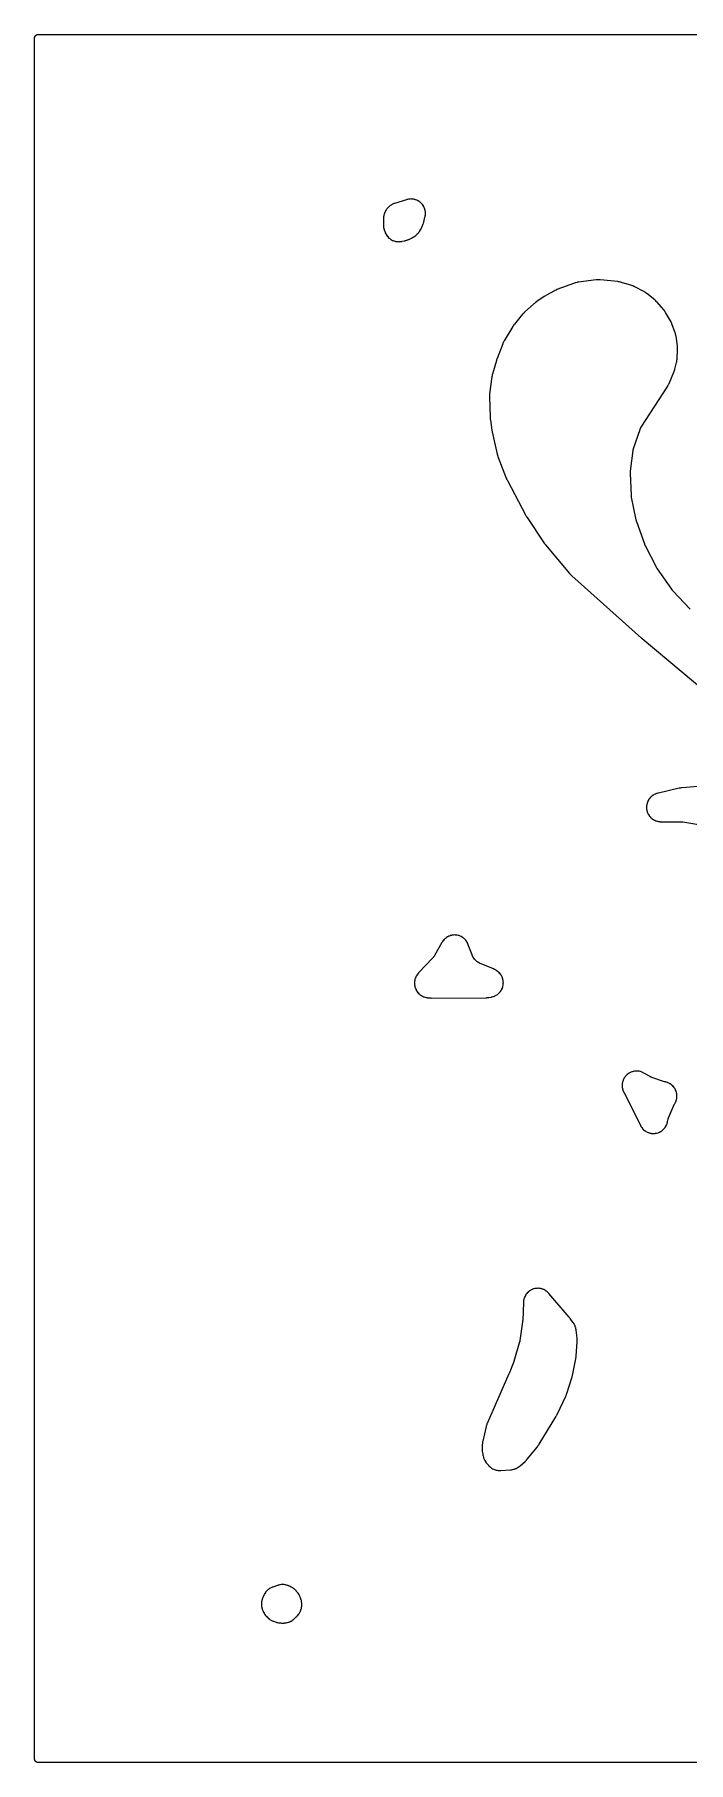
# Model space of a CAD drawing. Header units: millimetres. Extents: x 0 to 300, y 0 to 300.
# Drawn here: x -0.1 to 113.6, y -0.1 to 300.1 of the extents above; entities that cross this region are included whole.
import ezdxf

# ---------------------------------------------------------------- set-up
doc = ezdxf.new("R2010")
doc.units = ezdxf.units.MM
doc.layers.add('CUT', color=7, linetype='CONTINUOUS')

msp = doc.modelspace()

# ---------------------------------------------------------------- linework, layer by layer
at = {"layer": 'CUT'}
for points in [[(298.5625, -0.0625), (1.4375, -0.0625), (0.5522, -0.0625), (0.4788, -0.0589), (0.4206, -0.0503), (0.3635, -0.036), (0.3082, -0.0162), (0.255, 0.009), (0.2046, 0.0392), (0.1573, 0.0743), (0.1137, 0.1137), (0.0743, 0.1573), (0.0392, 0.2046), (0.009, 0.255), (-0.0162, 0.3082), (-0.036, 0.3635), (-0.0503, 0.4206), (-0.0589, 0.4788), (-0.0625, 0.5522), (-0.0625, 1.4375), (-0.0625, 298.5625), (-0.0625, 299.4478), (-0.0589, 299.5212), (-0.0503, 299.5794), (-0.036, 299.6365), (-0.0162, 299.6918), (0.009, 299.745), (0.0392, 299.7954), (0.0743, 299.8427), (0.1137, 299.8863), (0.1573, 299.9257), (0.2046, 299.9608), (0.255, 299.991), (0.3082, 300.0162), (0.3635, 300.036), (0.4206, 300.0503), (0.4788, 300.0589), (0.5522, 300.0625), (1.4375, 300.0625), (298.5625, 300.0625)], [(113.8549, 200.2761), (110.8797, 203.4505), (110.8688, 203.4623), (110.8438, 203.49), (110.8332, 203.5019), (110.8204, 203.5166), (110.8099, 203.5288), (110.7859, 203.5573), (110.7757, 203.5697), (110.7677, 203.5796), (110.7577, 203.5921), (110.7347, 203.6215), (110.7249, 203.6342), (110.7132, 203.6497), (110.7037, 203.6626), (110.6817, 203.6928), (110.6724, 203.7058), (108.177, 207.27), (108.1685, 207.2824), (108.1489, 207.3115), (108.1405, 207.324), (108.1305, 207.3394), (108.1224, 207.3521), (108.1037, 207.3818), (108.0958, 207.3947), (108.0896, 207.405), (108.0819, 207.4179), (108.0642, 207.4483), (108.0568, 207.4614), (108.0478, 207.4774), (108.0405, 207.4906), (108.0239, 207.5215), (108.0169, 207.5348), (106.1025, 211.2393), (106.0955, 211.253), (106.0795, 211.2853), (106.0728, 211.2992), (106.0647, 211.3162), (106.0583, 211.3302), (106.0434, 211.363), (106.0371, 211.3772), (106.0322, 211.3885), (106.0262, 211.4027), (106.0125, 211.436), (106.0067, 211.4503), (105.9998, 211.4679), (105.9943, 211.4823), (105.9817, 211.516), (105.9765, 211.5305), (104.5922, 215.4469), (104.5872, 215.4616), (104.5757, 215.4959), (104.5709, 215.5107), (104.5652, 215.5288), (104.5607, 215.5436), (104.5504, 215.5784), (104.5461, 215.5933), (104.5428, 215.6053), (104.5387, 215.6203), (104.5297, 215.6554), (104.5259, 215.6704), (104.5215, 215.6888), (104.518, 215.704), (104.5101, 215.7393), (104.5068, 215.7545), (103.6945, 219.7278), (103.6931, 219.7348), (103.6899, 219.7511), (103.6893, 219.7539), (103.6841, 219.7839), (103.6752, 219.8411), (103.6677, 219.9038), (103.6612, 219.9798), (103.659, 220.0149), (103.4827, 223.8904), (103.4823, 223.9003), (103.482, 223.9093), (103.4815, 223.9474), (103.4821, 224.0156), (103.4828, 224.0445), (103.4844, 224.072), (103.4892, 224.1363), (103.4929, 224.1743), (103.4944, 224.1869), (103.4957, 224.1978), (103.9692, 227.8342), (103.9707, 227.8453), (103.9722, 227.8552), (103.9793, 227.8979), (103.994, 227.9744), (104.0009, 228.0066), (104.0086, 228.037), (104.0279, 228.1078), (104.0403, 228.1494), (104.0448, 228.1632), (104.0488, 228.1751), (105.1771, 231.4847), (105.1816, 231.4977), (105.187, 231.5128), (105.2071, 231.5638), (105.2427, 231.6471), (105.2588, 231.6824), (105.2765, 231.7169), (105.3196, 231.7966), (105.3472, 231.844), (105.3557, 231.8576), (105.363, 231.8692), (109.961, 239.0075), (109.9676, 239.018), (110.0097, 239.0866), (110.0161, 239.0972), (110.0406, 239.1389), (110.0527, 239.1605), (110.1284, 239.3025), (110.1396, 239.3246), (110.1606, 239.3682), (110.1658, 239.3794), (110.1992, 239.4527), (110.2042, 239.464), (111.0526, 241.4314), (111.0575, 241.4431), (111.0883, 241.5189), (111.0929, 241.5306), (111.1105, 241.5765), (111.119, 241.6002), (111.1709, 241.7554), (111.1784, 241.7794), (111.1921, 241.8267), (111.1955, 241.8388), (111.2165, 241.9179), (111.2196, 241.9301), (111.5076, 243.111), (111.5107, 243.1241), (111.5295, 243.2097), (111.5323, 243.2229), (111.5425, 243.2747), (111.5471, 243.3013), (111.5731, 243.4746), (111.5766, 243.5014), (111.582, 243.5538), (111.5833, 243.5672), (111.5905, 243.6546), (111.5914, 243.6681), (111.6908, 245.342), (111.6916, 245.3574), (111.6949, 245.4582), (111.6952, 245.4737), (111.6957, 245.5342), (111.6951, 245.5652), (111.6863, 245.7665), (111.6841, 245.7974), (111.6783, 245.8577), (111.6766, 245.8731), (111.6644, 245.9731), (111.6623, 245.9885), (111.4146, 247.6561), (111.4123, 247.6706), (111.3959, 247.7649), (111.3932, 247.7794), (111.382, 247.8358), (111.3755, 247.8645), (111.329, 248.05), (111.3211, 248.0784), (111.3044, 248.1334), (111.3, 248.1475), (111.27, 248.2383), (111.2652, 248.2523), (110.7096, 249.8041), (110.7046, 249.8176), (110.6708, 249.9052), (110.6655, 249.9186), (110.6439, 249.9707), (110.6323, 249.9971), (110.5523, 250.1668), (110.5394, 250.1926), (110.513, 250.2424), (110.506, 250.2551), (110.4601, 250.3369), (110.4528, 250.3494), (109.5947, 251.793), (109.5878, 251.8044), (109.542, 251.8775), (109.5349, 251.8887), (109.5064, 251.9321), (109.4914, 251.954), (109.3905, 252.0938), (109.3745, 252.115), (109.3423, 252.1557), (109.334, 252.166), (109.279, 252.2325), (109.2704, 252.2426), (108.1141, 253.5789), (108.1051, 253.5892), (108.0453, 253.6551), (108.036, 253.6651), (107.9992, 253.7039), (107.9799, 253.7234), (107.8518, 253.8467), (107.8316, 253.8652), (107.7914, 253.9005), (107.781, 253.9094), (107.7128, 253.9666), (107.7023, 253.9753), (106.3176, 255.0835), (106.3063, 255.0923), (106.2321, 255.1489), (106.2205, 255.1574), (106.1751, 255.1903), (106.1515, 255.2066), (105.9954, 255.3087), (105.971, 255.3238), (105.9227, 255.3522), (105.9102, 255.3593), (105.8287, 255.4047), (105.8161, 255.4115), (104.2281, 256.2454), (104.2162, 256.2514), (104.1384, 256.2901), (104.1263, 256.296), (104.079, 256.3182), (104.0546, 256.329), (103.8941, 256.3958), (103.8692, 256.4055), (103.8201, 256.4234), (103.8075, 256.4278), (103.7252, 256.4558), (103.7125, 256.46), (101.9412, 257.018), (101.9263, 257.0225), (101.8293, 257.0503), (101.8143, 257.0544), (101.7556, 257.0696), (101.7254, 257.0766), (101.5277, 257.117), (101.4971, 257.1224), (101.4372, 257.1315), (101.4218, 257.1336), (101.3216, 257.1461), (101.3062, 257.1478), (98.225, 257.4511), (98.2081, 257.4525), (98.0986, 257.4602), (98.0818, 257.4611), (98.0159, 257.4639), (97.9822, 257.4643), (97.7628, 257.4611), (97.729, 257.4597), (97.6633, 257.455), (97.6465, 257.4536), (97.5372, 257.4427), (97.5204, 257.4408), (94.4587, 257.0495), (94.4419, 257.0471), (94.3326, 257.03), (94.3158, 257.0271), (94.2505, 257.015), (94.2173, 257.0078), (94.0026, 256.9551), (93.9698, 256.9461), (93.9063, 256.9266), (93.8901, 256.9214), (93.7853, 256.886), (93.7693, 256.8804), (90.7246, 255.755), (90.7144, 255.7511), (90.6432, 255.7233), (90.6326, 255.719), (90.5863, 255.6999), (90.5641, 255.6902), (90.4274, 255.6273), (90.4064, 255.6171), (90.3705, 255.5989), (90.3608, 255.5938), (90.2941, 255.5583), (90.2833, 255.5525), (88.8091, 254.7298), (88.7969, 254.7229), (88.7188, 254.6768), (88.7068, 254.6696), (88.6101, 254.6096), (88.5983, 254.6021), (88.5224, 254.5524), (88.5108, 254.5447), (87.0787, 253.5605), (87.063, 253.5494), (86.9625, 253.4754), (86.9472, 253.4638), (86.8241, 253.3671), (86.8092, 253.355), (86.7136, 253.2747), (86.6991, 253.2622), (85.0825, 251.8151), (85.0745, 251.8078), (85.0192, 251.7564), (85.011, 251.7487), (84.9754, 251.7144), (84.9585, 251.6975), (84.8557, 251.5902), (84.8401, 251.5733), (84.8137, 251.5435), (84.8066, 251.5354), (84.7581, 251.4787), (84.7503, 251.4694), (83.3489, 249.7636), (83.3357, 249.7469), (83.2517, 249.6369), (83.2391, 249.6198), (83.1387, 249.4782), (83.1267, 249.4606), (83.0507, 249.3449), (83.0394, 249.3269), (81.5373, 246.8531), (81.5305, 246.8416), (81.4871, 246.7664), (81.4806, 246.7548), (81.4555, 246.709), (81.4432, 246.6853), (81.3667, 246.5295), (81.3554, 246.5052), (81.3345, 246.4574), (81.3293, 246.4451), (81.2963, 246.3648), (81.2914, 246.3524), (80.3063, 243.7941), (80.3017, 243.7817), (80.2724, 243.7002), (80.268, 243.6876), (80.2335, 243.5846), (80.2294, 243.5719), (80.2037, 243.4892), (80.1999, 243.4764), (79.5119, 241.0725), (79.5091, 241.0624), (79.4903, 240.9919), (79.4876, 240.9814), (79.476, 240.9349), (79.4709, 240.9124), (79.4417, 240.7717), (79.4376, 240.7498), (79.4311, 240.7119), (79.4295, 240.7016), (79.4187, 240.6302), (79.417, 240.6186), (79.0276, 237.6579), (79.0261, 237.6457), (79.0173, 237.5665), (79.0161, 237.5543), (79.0118, 237.5065), (79.0101, 237.4821), (79.0023, 237.3229), (79.0016, 237.2984), (79.0012, 237.2505), (79.0012, 237.2382), (79.0022, 237.1585), (79.0025, 237.1462), (79.1211, 233.5264), (79.1218, 233.5108), (79.1278, 233.4094), (79.1289, 233.3938), (79.1397, 233.2668), (79.1413, 233.2512), (79.1525, 233.1503), (79.1544, 233.1348), (79.3976, 231.37), (79.3995, 231.3573), (79.4128, 231.2745), (79.4149, 231.2618), (79.4338, 231.1582), (79.4362, 231.1455), (79.453, 231.0634), (79.4557, 231.0508), (80.3295, 227.1967), (80.3319, 227.1865), (80.3493, 227.1157), (80.3519, 227.1052), (80.3642, 227.059), (80.3705, 227.0368), (80.4125, 226.8996), (80.4193, 226.8785), (80.4319, 226.8422), (80.4354, 226.8324), (80.4602, 226.7647), (80.4644, 226.7537), (81.9228, 223.0012), (81.9294, 222.9848), (81.974, 222.8794), (81.9811, 222.8632), (82.041, 222.7326), (82.0485, 222.7167), (82.0992, 222.614), (82.1073, 222.5983), (85.3283, 216.5331), (85.3357, 216.5196), (85.3846, 216.4328), (85.3924, 216.4196), (85.4566, 216.3122), (85.4646, 216.2992), (85.518, 216.215), (85.5264, 216.2022), (88.515, 211.7426), (88.5239, 211.7296), (88.5835, 211.6456), (88.5928, 211.6328), (88.6703, 211.5294), (88.68, 211.5168), (88.7439, 211.4361), (88.7539, 211.4238), (92.9238, 206.4329), (92.9382, 206.4163), (93.0337, 206.3101), (93.0487, 206.294), (93.1733, 206.1654), (93.1889, 206.1499), (93.2919, 206.051), (93.308, 206.0361), (105.425, 195.2304), (105.4284, 195.2274), (105.4523, 195.2064), (105.456, 195.2032), (105.486, 195.1773), (105.4896, 195.1742), (105.5135, 195.1539), (105.5174, 195.1506), (119.0984, 183.8064)], [(121.3681, 169.948), (112.479, 169.2312), (112.457, 169.229), (112.3146, 169.2122), (112.2927, 169.2092), (112.1149, 169.1816), (112.0931, 169.1778), (111.9523, 169.1506), (111.9307, 169.146), (108.3682, 168.3206), (108.3517, 168.3166), (108.245, 168.2887), (108.2287, 168.2841), (108.0958, 168.2453), (108.0796, 168.2403), (107.9978, 168.2139), (107.9687, 168.2037), (107.8947, 168.1755), (107.8798, 168.1696), (107.8275, 168.148), (107.8001, 168.1359), (107.6265, 168.0541), (107.5737, 168.0259), (107.4114, 167.9285), (107.3617, 167.8952), (107.2099, 167.7821), (107.1637, 167.744), (107.024, 167.6163), (106.9818, 167.5738), (106.8555, 167.4329), (106.8178, 167.3864), (106.7061, 167.2335), (106.6733, 167.1835), (106.5774, 167.0203), (106.5497, 166.9672), (106.4705, 166.7953), (106.4482, 166.7397), (106.3866, 166.5608), (106.37, 166.5033), (106.3265, 166.319), (106.3157, 166.2602), (106.2908, 166.0725), (106.2859, 166.0129), (106.2798, 165.8237), (106.2809, 165.7638), (106.2937, 165.575), (106.3008, 165.5155), (106.3323, 165.3289), (106.3453, 165.2704), (106.3953, 165.0879), (106.414, 165.031), (106.4819, 164.8544), (106.5062, 164.7996), (106.5914, 164.6306), (106.621, 164.5786), (106.7226, 164.4189), (106.7573, 164.3701), (106.8743, 164.2213), (106.9136, 164.1762), (107.0449, 164.0399), (107.0886, 163.9989), (107.2328, 163.8763), (107.2803, 163.8399), (107.436, 163.7323), (107.4869, 163.7007), (107.6526, 163.6092), (107.7064, 163.5829), (107.8803, 163.5083), (107.9365, 163.4875), (108.117, 163.4307), (108.1749, 163.4156), (108.3602, 163.377), (108.4194, 163.3677), (108.6102, 163.3475), (108.6401, 163.3451), (108.6984, 163.3419), (108.7134, 163.3412), (108.8107, 163.3383), (108.8256, 163.338), (112.3093, 163.3185), (112.3163, 163.3184), (112.3326, 163.3182), (112.3354, 163.3181), (112.3652, 163.3171), (112.4217, 163.3142), (112.4833, 163.3089), (112.5574, 163.2999), (112.5915, 163.2951), (116.3815, 162.6894)]]:
    msp.add_lwpolyline(points, dxfattribs=at)
for points in [[(60.5562, 268.0624), (60.5559, 268.0498), (60.5546, 267.9682), (60.5546, 267.9556), (60.56, 267.0661), (60.5603, 267.0501), (60.5637, 266.9461), (60.5644, 266.9301), (60.5682, 266.8678), (60.5709, 266.8359), (60.594, 266.6321), (60.6046, 266.569), (60.6492, 266.3688), (60.657, 266.3378), (60.6739, 266.2776), (60.6784, 266.2622), (60.7091, 266.1629), (60.714, 266.1476), (60.8181, 265.8401), (60.8229, 265.8264), (60.8552, 265.738), (60.8603, 265.7245), (60.881, 265.6719), (60.8922, 265.6452), (60.9683, 265.476), (60.9946, 265.4244), (61.0854, 265.2656), (61.1165, 265.2167), (61.2222, 265.0674), (61.2579, 265.0218), (61.3775, 264.8833), (61.4174, 264.8413), (61.5498, 264.715), (61.5935, 264.6771), (61.7375, 264.5641), (61.7847, 264.5306), (61.9389, 264.432), (61.9891, 264.4032), (62.152, 264.3199), (62.2048, 264.2961), (62.375, 264.2289), (62.4298, 264.2102), (62.6057, 264.1598), (62.662, 264.1465), (62.842, 264.1132), (62.8993, 264.1054), (63.0816, 264.0896), (63.1395, 264.0874), (63.3225, 264.0892), (63.3803, 264.0926), (63.5647, 264.1123), (63.5934, 264.1161), (63.6493, 264.1248), (63.6636, 264.1272), (63.7561, 264.144), (63.7704, 264.1467), (64.2517, 264.2458), (64.2643, 264.2486), (64.3458, 264.2672), (64.3583, 264.2702), (64.407, 264.2824), (64.4318, 264.2892), (64.5899, 264.3362), (64.6386, 264.3529), (64.792, 264.4133), (64.8158, 264.4232), (64.8617, 264.4436), (64.8734, 264.4489), (64.9491, 264.4844), (64.9607, 264.49), (65.6574, 264.8355), (65.6703, 264.8421), (65.7533, 264.8858), (65.766, 264.8926), (65.8152, 264.9201), (65.8401, 264.9347), (65.9971, 265.0324), (66.0445, 265.0652), (66.1894, 265.176), (66.2335, 265.2132), (66.369, 265.3391), (66.3896, 265.3592), (66.429, 265.3995), (66.439, 265.41), (66.5029, 265.4786), (66.5126, 265.4893), (66.6347, 265.6269), (66.6441, 265.6378), (66.7047, 265.7095), (66.7139, 265.7207), (66.7493, 265.7646), (66.7668, 265.7875), (66.8758, 265.9371), (66.9075, 265.9854), (67.0015, 266.1448), (67.0156, 266.17), (67.0419, 266.2199), (67.0485, 266.2328), (67.0902, 266.3168), (67.0965, 266.3298), (67.3626, 266.8997), (67.3687, 266.9131), (67.407, 267.0007), (67.4127, 267.0143), (67.4345, 267.0675), (67.4449, 267.095), (67.5084, 267.2752), (67.5175, 267.3032), (67.5339, 267.3583), (67.538, 267.3724), (67.563, 267.4647), (67.5667, 267.4789), (67.7805, 268.3498), (67.7837, 268.3639), (67.8039, 268.4554), (67.8068, 268.4696), (67.8176, 268.5249), (67.8225, 268.5533), (67.8491, 268.7363), (67.8546, 268.7937), (67.8635, 268.9759), (67.8635, 269.0336), (67.8547, 269.2158), (67.8492, 269.2733), (67.823, 269.4538), (67.812, 269.5104), (67.7686, 269.6876), (67.7522, 269.7429), (67.692, 269.9151), (67.6703, 269.9686), (67.5938, 270.1342), (67.5671, 270.1853), (67.4751, 270.3428), (67.4436, 270.3912), (67.3369, 270.5391), (67.3009, 270.5842), (67.1805, 270.7212), (67.1403, 270.7626), (67.0073, 270.8874), (66.9634, 270.9248), (66.8189, 271.0363), (66.7716, 271.0693), (66.6172, 271.1663), (66.5669, 271.1946), (66.4038, 271.2764), (66.3511, 271.2997), (66.1809, 271.3654), (66.1261, 271.3836), (65.9504, 271.4327), (65.8942, 271.4455), (65.7146, 271.4775), (65.6574, 271.4849), (65.4756, 271.4994), (65.4179, 271.5013), (65.2355, 271.4983), (65.1779, 271.4946), (64.9967, 271.4741), (64.9397, 271.4649), (64.7588, 271.4266), (64.7307, 271.42), (64.6762, 271.4057), (64.6623, 271.4018), (64.5722, 271.3758), (64.5584, 271.3717), (62.5163, 270.7292), (62.5027, 270.7247), (62.4146, 270.6947), (62.4011, 270.6899), (62.3487, 270.6706), (62.3221, 270.6601), (62.1531, 270.5886), (62.1016, 270.5639), (61.9424, 270.4778), (61.8934, 270.4482), (61.7432, 270.3474), (61.6972, 270.3133), (61.5573, 270.1986), (61.5148, 270.1603), (61.3864, 270.0328), (61.3478, 269.9906), (61.2305, 269.8495), (61.2128, 269.8271), (61.1791, 269.7825), (61.1707, 269.7709), (61.1165, 269.6953), (61.1083, 269.6836), (61.0497, 269.5977), (61.0424, 269.5867), (60.9956, 269.5146), (60.9885, 269.5034), (60.9613, 269.4594), (60.9479, 269.4366), (60.8651, 269.2886), (60.8413, 269.2413), (60.7728, 269.0886), (60.7533, 269.0394), (60.6978, 268.8791), (60.6897, 268.8539), (60.6749, 268.8044), (60.6713, 268.7916), (60.6486, 268.7087), (60.6452, 268.6959), (60.642, 268.6829), (60.639, 268.6707), (60.6209, 268.5911), (60.6182, 268.5788), (60.6083, 268.5307), (60.6037, 268.506), (60.5778, 268.347), (60.5719, 268.2971), (60.5594, 268.1365), (60.5579, 268.1114)], [(65.9886, 134.9375), (65.9968, 134.8801), (66.0315, 134.7), (66.0452, 134.6437), (66.0972, 134.4678), (66.1163, 134.413), (66.1849, 134.243), (66.2092, 134.1903), (66.294, 134.0277), (66.3232, 133.9777), (66.4233, 133.824), (66.4573, 133.777), (66.5717, 133.6337), (66.61, 133.5902), (66.7378, 133.4586), (66.7801, 133.419), (66.92, 133.3004), (66.966, 133.265), (67.1166, 133.1605), (67.1658, 133.1297), (67.3258, 133.0402), (67.3777, 133.0144), (67.5457, 132.9407), (67.5998, 132.92), (67.7741, 132.8629), (67.83, 132.8475), (68.0114, 132.807), (68.0399, 132.8013), (68.0957, 132.7917), (68.11, 132.7894), (68.2033, 132.7755), (68.2176, 132.7735), (68.4622, 132.7432), (68.4815, 132.7412), (68.6069, 132.7297), (68.6262, 132.7283), (68.784, 132.719), (68.8033, 132.7182), (68.9292, 132.7149), (68.9486, 132.7147), (78.3933, 132.7708), (78.4046, 132.771), (78.4835, 132.773), (78.4952, 132.7734), (78.5469, 132.7757), (78.5718, 132.7773), (78.7267, 132.7906), (78.7505, 132.7932), (78.7918, 132.7984), (78.803, 132.7999), (78.8803, 132.8112), (78.8927, 132.8131), (79.2598, 132.8745), (79.2747, 132.8772), (79.3701, 132.8956), (79.3847, 132.8986), (79.4418, 132.9111), (79.4709, 132.9183), (79.6559, 132.9686), (79.7128, 132.9872), (79.8894, 133.0548), (79.9441, 133.0789), (80.1132, 133.1638), (80.1652, 133.1932), (80.325, 133.2945), (80.3738, 133.329), (80.5227, 133.4456), (80.5679, 133.4849), (80.7044, 133.6158), (80.7454, 133.6593), (80.8682, 133.8031), (80.9048, 133.8505), (81.0126, 134.0058), (81.0442, 134.0566), (81.1361, 134.222), (81.1625, 134.2756), (81.2374, 134.4493), (81.2584, 134.5053), (81.3156, 134.6856), (81.3309, 134.7434), (81.3699, 134.9285), (81.3793, 134.9876), (81.3997, 135.1756), (81.4032, 135.2353), (81.4048, 135.4244), (81.4023, 135.4842), (81.385, 135.6725), (81.3766, 135.7318), (81.3407, 135.9174), (81.3264, 135.9755), (81.2721, 136.1567), (81.2521, 136.2131), (81.1801, 136.388), (81.1546, 136.4421), (81.0655, 136.6089), (81.0348, 136.6602), (80.9295, 136.8174), (80.8938, 136.8654), (80.7734, 137.0112), (80.7331, 137.0554), (80.5969, 137.1904), (80.5752, 137.211), (80.5317, 137.25), (80.5204, 137.2598), (80.4464, 137.3229), (80.4349, 137.3325), (80.4259, 137.3398), (80.4147, 137.3487), (80.3413, 137.4053), (80.3299, 137.4139), (80.285, 137.4469), (80.2617, 137.4633), (80.1093, 137.5644), (80.0604, 137.5937), (79.8991, 137.6799), (79.8737, 137.6928), (79.8234, 137.7167), (79.8104, 137.7227), (79.7257, 137.7605), (79.7126, 137.7661), (77.2809, 138.7829), (77.2687, 138.7881), (77.2485, 138.7969), (77.2005, 138.8196), (77.1203, 138.8603), (77.0852, 138.8791), (77.0816, 138.8811), (77.0474, 138.9015), (76.9711, 138.9491), (76.9269, 138.9786), (76.9089, 138.9914), (76.8981, 138.9991), (76.7912, 139.0774), (76.7813, 139.0848), (76.7648, 139.0972), (76.726, 139.1282), (76.6764, 139.1701), (76.6128, 139.2293), (76.552, 139.2916), (76.4944, 139.3567), (76.4537, 139.4073), (76.4237, 139.4469), (76.4117, 139.4636), (76.4045, 139.4738), (76.1635, 139.8204), (76.1582, 139.8282), (76.1494, 139.8411), (76.1289, 139.8727), (76.1029, 139.9146), (76.0703, 139.9717), (76.0397, 140.0303), (76.0113, 140.0897), (75.9917, 140.1349), (75.9775, 140.1697), (75.9719, 140.1843), (75.9685, 140.1931), (75.3027, 141.9799), (75.2974, 141.9937), (75.2616, 142.083), (75.2559, 142.0967), (75.2331, 142.1497), (75.2207, 142.1766), (75.1373, 142.3469), (75.1087, 142.3987), (75.0103, 142.5578), (74.9767, 142.6065), (74.8631, 142.7551), (74.8249, 142.8003), (74.6972, 142.937), (74.6548, 142.9782), (74.5142, 143.1017), (74.4679, 143.1385), (74.3159, 143.2475), (74.2662, 143.2796), (74.1042, 143.3731), (74.0516, 143.4001), (73.8811, 143.4772), (73.8261, 143.4989), (73.6489, 143.5588), (73.592, 143.575), (73.4098, 143.6172), (73.3515, 143.6277), (73.166, 143.6518), (73.107, 143.6565), (72.9201, 143.6621), (72.8609, 143.661), (72.6743, 143.6482), (72.6155, 143.6413), (72.4311, 143.6102), (72.3733, 143.5975), (72.1928, 143.5483), (72.1366, 143.53), (71.9618, 143.4633), (71.9076, 143.4396), (71.7403, 143.356), (71.6887, 143.327), (71.5304, 143.2274), (71.4819, 143.1934), (71.3342, 143.0787), (71.2893, 143.0402), (71.1536, 142.9114), (71.1127, 142.8687), (70.9903, 142.7272), (70.9539, 142.6806), (70.8445, 142.5256), (70.8281, 142.501), (70.7971, 142.4523), (70.7894, 142.4397), (70.7399, 142.3572), (70.7324, 142.3444), (69.4436, 140.0718), (69.4369, 140.0602), (69.4256, 140.0409), (69.3969, 139.9952), (69.3461, 139.9194), (69.3228, 139.8864), (69.3203, 139.883), (69.2956, 139.851), (69.2382, 139.7801), (69.203, 139.7392), (69.1879, 139.7227), (69.1787, 139.7128), (66.6853, 137.0658), (66.6758, 137.0554), (66.6145, 136.9872), (66.6052, 136.9766), (66.5693, 136.9348), (66.5515, 136.9129), (66.4404, 136.7702), (66.4078, 136.7241), (66.312, 136.5737), (66.2839, 136.5247), (66.2026, 136.366), (66.1793, 136.3146), (66.1132, 136.1489), (66.0948, 136.0956), (66.0446, 135.9244), (66.0313, 135.8696), (65.9974, 135.6944), (65.9893, 135.6386), (65.9718, 135.4586), (65.9697, 135.4305), (65.9689, 135.4138), (65.9682, 135.3852), (65.9677, 135.1993), (65.9683, 135.1707), (65.9692, 135.1515), (65.9712, 135.1226)], [(102.0991, 117.0066), (102.112, 116.9492), (102.1616, 116.7701), (102.18, 116.7142), (102.2478, 116.5384), (102.259, 116.5112), (102.2823, 116.4587), (102.2884, 116.4453), (102.3293, 116.3589), (102.3357, 116.3457), (105.2188, 110.6132), (105.2257, 110.5999), (105.2714, 110.5143), (105.2786, 110.5012), (105.3074, 110.4505), (105.3228, 110.4249), (105.4254, 110.2632), (105.4599, 110.2144), (105.5765, 110.0658), (105.6156, 110.0207), (105.7464, 109.8845), (105.7898, 109.8435), (105.9335, 109.7209), (105.9808, 109.6844), (106.136, 109.5768), (106.1867, 109.5452), (106.3518, 109.4535), (106.4054, 109.4271), (106.5787, 109.3522), (106.6347, 109.3313), (106.8147, 109.2741), (106.8724, 109.2588), (107.0572, 109.2197), (107.1162, 109.2103), (107.3039, 109.1898), (107.3635, 109.1863), (107.5524, 109.1846), (107.6121, 109.187), (107.8002, 109.2041), (107.8593, 109.2124), (108.0448, 109.2481), (108.1028, 109.2623), (108.2838, 109.3162), (108.3401, 109.3361), (108.5148, 109.4078), (108.5689, 109.4332), (108.7356, 109.5219), (108.7869, 109.5525), (108.944, 109.6574), (108.992, 109.693), (109.1378, 109.8129), (109.182, 109.8531), (109.3153, 109.9869), (109.3552, 110.0313), (109.4745, 110.1777), (109.5099, 110.2259), (109.614, 110.3834), (109.6444, 110.4349), (109.7323, 110.602), (109.7575, 110.6562), (109.8283, 110.8312), (109.848, 110.8877), (109.9018, 111.0714), (109.9095, 111.1003), (109.9231, 111.157), (109.9264, 111.1716), (109.9467, 111.2665), (109.9496, 111.2812), (109.9917, 111.5055), (109.9939, 111.5171), (109.9978, 111.5363), (110.0083, 111.5823), (110.0282, 111.6598), (110.0377, 111.6939), (110.0387, 111.6974), (110.0495, 111.7312), (110.0754, 111.8068), (110.0919, 111.8511), (110.0992, 111.8693), (110.1037, 111.8802), (110.9608, 113.9341), (110.9647, 113.9432), (110.9712, 113.9584), (110.9877, 113.9945), (111.017, 114.0551), (111.0305, 114.0818), (111.0319, 114.0846), (111.0462, 114.1107), (111.0795, 114.1693), (111.0999, 114.2034), (111.1087, 114.2174), (111.114, 114.2258), (111.1452, 114.2741), (111.1528, 114.2864), (111.2018, 114.3665), (111.2091, 114.3789), (111.2373, 114.4278), (111.2512, 114.4531), (111.336, 114.6177), (111.3599, 114.6703), (111.4276, 114.8399), (111.4464, 114.8945), (111.4974, 115.0698), (111.5108, 115.126), (111.5447, 115.3054), (111.5527, 115.3626), (111.5692, 115.5445), (111.5717, 115.6022), (111.5706, 115.7848), (111.5675, 115.8425), (111.5489, 116.0242), (111.5403, 116.0813), (111.5043, 116.2603), (111.4902, 116.3163), (111.4371, 116.491), (111.4177, 116.5454), (111.3481, 116.7143), (111.3236, 116.7665), (111.2381, 116.9279), (111.2086, 116.9776), (111.108, 117.13), (111.0739, 117.1766), (110.9591, 117.3186), (110.9207, 117.3617), (110.7927, 117.492), (110.7503, 117.5312), (110.6105, 117.6486), (110.5645, 117.6836), (110.414, 117.787), (110.3649, 117.8174), (110.2051, 117.9058), (110.1533, 117.9314), (109.9858, 118.0041), (109.9318, 118.0245), (109.7556, 118.0815), (109.7279, 118.0897), (109.665, 118.1068), (109.6582, 118.1086), (109.6097, 118.1212), (109.603, 118.1229), (109.5877, 118.1266), (109.5635, 118.1329), (109.5054, 118.149), (109.468, 118.1602), (109.445, 118.1676), (109.4333, 118.1715), (107.2293, 118.9178), (107.2194, 118.9213), (107.203, 118.927), (107.1639, 118.9418), (107.0982, 118.9684), (107.0694, 118.9807), (107.0663, 118.982), (107.0379, 118.9953), (106.9743, 119.0264), (106.9371, 119.0456), (106.9219, 119.054), (106.9127, 119.059), (105.9338, 119.6097), (105.8213, 119.673), (105.8084, 119.6801), (105.724, 119.7249), (105.7109, 119.7316), (105.71, 119.7321), (105.6595, 119.7573), (105.6329, 119.7698), (105.4604, 119.8457), (105.4055, 119.8667), (105.2288, 119.9245), (105.1721, 119.9401), (104.9906, 119.9803), (104.9326, 119.9902), (104.748, 120.0125), (104.6894, 120.0167), (104.5035, 120.0208), (104.4447, 120.0193), (104.2594, 120.0052), (104.201, 119.9979), (104.0179, 119.9657), (103.9605, 119.9527), (103.7815, 119.9028), (103.7257, 119.8842), (103.5523, 119.817), (103.4986, 119.793), (103.3327, 119.7092), (103.2816, 119.6801), (103.1247, 119.5804), (103.0767, 119.5465), (102.9303, 119.4319), (102.8858, 119.3934), (102.7513, 119.265), (102.7108, 119.2224), (102.5896, 119.0815), (102.5534, 119.0351), (102.4465, 118.883), (102.4151, 118.8333), (102.3237, 118.6714), (102.2973, 118.6189), (102.2221, 118.4488), (102.2009, 118.394), (102.1427, 118.2174), (102.1271, 118.1607), (102.0865, 117.9793), (102.0764, 117.9214), (102.0538, 117.7368), (102.0495, 117.6782), (102.0449, 117.4923), (102.0464, 117.4336), (102.0601, 117.2481), (102.0673, 117.1898)], [(77.7354, 54.0339), (77.738, 54.004), (77.7446, 53.9459), (77.7465, 53.931), (77.7598, 53.8346), (77.7621, 53.8198), (77.8217, 53.4563), (77.8248, 53.4386), (77.8473, 53.3233), (77.851, 53.3057), (77.8666, 53.237), (77.8756, 53.202), (77.9411, 52.9768), (77.9522, 52.9424), (77.9759, 52.8761), (77.9823, 52.8592), (78.0251, 52.7499), (78.0319, 52.7331), (78.0906, 52.5955), (78.097, 52.5812), (78.1391, 52.4891), (78.1458, 52.475), (78.1726, 52.4204), (78.187, 52.3927), (78.284, 52.2181), (78.3171, 52.1653), (78.4317, 52.0017), (78.4503, 51.9766), (78.4878, 51.9287), (78.4975, 51.9165), (78.5619, 51.8383), (78.572, 51.8264), (78.8089, 51.5537), (78.8192, 51.5422), (78.8867, 51.4683), (78.8973, 51.457), (78.939, 51.4137), (78.9609, 51.3921), (79.105, 51.2571), (79.1521, 51.2173), (79.3071, 51.0994), (79.358, 51.0647), (79.5242, 50.9633), (79.5784, 50.934), (79.7542, 50.8502), (79.8111, 50.8266), (79.9945, 50.7613), (80.0536, 50.7436), (80.2427, 50.6975), (80.3033, 50.686), (80.4962, 50.6595), (80.5576, 50.6542), (80.7549, 50.6475), (80.7857, 50.6473), (80.8458, 50.6483), (80.8612, 50.6488), (80.9613, 50.6531), (80.9767, 50.654), (82.6216, 50.7674), (82.6356, 50.7685), (82.7265, 50.7769), (82.7405, 50.7784), (82.795, 50.7847), (82.8229, 50.7886), (83.0006, 50.8178), (83.0555, 50.8295), (83.2298, 50.8751), (83.2568, 50.8829), (83.3092, 50.8992), (83.3225, 50.9036), (83.409, 50.9329), (83.4223, 50.9375), (83.4345, 50.942), (83.4475, 50.9469), (83.5315, 50.9798), (83.5444, 50.985), (83.5944, 51.0059), (83.6198, 51.0172), (83.7806, 51.0934), (83.8296, 51.1195), (83.9807, 51.209), (84.0271, 51.2395), (84.1711, 51.344), (84.1932, 51.3608), (84.2356, 51.3947), (84.2464, 51.4035), (84.3156, 51.4614), (84.3261, 51.4704), (85.187, 52.2257), (85.1963, 52.2341), (85.2565, 52.2892), (85.2657, 52.2978), (85.3012, 52.3317), (85.319, 52.3494), (85.4323, 52.4669), (85.4493, 52.4854), (85.4819, 52.5221), (85.4901, 52.5316), (85.543, 52.5938), (85.551, 52.6035), (87.319, 54.7758), (87.3316, 54.7918), (87.4113, 54.8968), (87.4233, 54.9131), (87.5188, 55.0482), (87.5302, 55.0649), (87.6026, 55.1751), (87.6135, 55.1922), (90.5403, 59.9885), (90.5485, 60.0025), (90.6008, 60.0936), (90.6087, 60.1077), (90.6713, 60.2239), (90.6787, 60.2382), (90.726, 60.3321), (90.7331, 60.3466), (92.2474, 63.5624), (92.2553, 63.5799), (92.305, 63.6948), (92.3123, 63.7126), (92.37, 63.8586), (92.3768, 63.8767), (92.4189, 63.9945), (92.4251, 64.0127), (93.3031, 66.7374), (93.3081, 66.7538), (93.3393, 66.8612), (93.3439, 66.8778), (93.3792, 67.0137), (93.3833, 67.0304), (93.4083, 67.1394), (93.4119, 67.1563), (93.9894, 70.0503), (93.9927, 70.0678), (94.0119, 70.1821), (94.0147, 70.1997), (94.0346, 70.3438), (94.0368, 70.3615), (94.0492, 70.4768), (94.0509, 70.4945), (94.2457, 72.9854), (94.2467, 73.0004), (94.2518, 73.098), (94.2524, 73.113), (94.2541, 73.1717), (94.2542, 73.2018), (94.2498, 73.3971), (94.2484, 73.4271), (94.2442, 73.4857), (94.2429, 73.5007), (94.2334, 73.598), (94.2317, 73.6129), (94.0578, 75.026), (94.0557, 75.0408), (94.0415, 75.1368), (94.0391, 75.1515), (94.0291, 75.209), (94.0233, 75.2383), (93.9811, 75.425), (93.9651, 75.4825), (93.9054, 75.6617), (93.8837, 75.7173), (93.8065, 75.8896), (93.7794, 75.9428), (93.6841, 76.1089), (93.6686, 76.1344), (93.6371, 76.1835), (93.6289, 76.1959), (93.5745, 76.2763), (93.5659, 76.2886), (93.0264, 77.0437), (93.0185, 77.0544), (92.9667, 77.1236), (92.9586, 77.1342), (92.8917, 77.2196), (92.8834, 77.23), (92.8286, 77.2968), (92.82, 77.307), (89.3319, 81.3729), (89.322, 81.3841), (89.2569, 81.4562), (89.2468, 81.4672), (89.2066, 81.5095), (89.1855, 81.5307), (89.0469, 81.663), (89.0017, 81.702), (88.8527, 81.8183), (88.8038, 81.8526), (88.644, 81.9534), (88.5919, 81.9828), (88.4228, 82.0672), (88.3681, 82.0912), (88.1915, 82.1583), (88.1346, 82.1768), (87.9522, 82.226), (87.8938, 82.2387), (87.7074, 82.2696), (87.648, 82.2764), (87.4595, 82.2886), (87.3997, 82.2895), (87.2109, 82.2828), (87.1513, 82.2777), (86.9641, 82.2523), (86.9053, 82.2413), (86.7215, 82.1974), (86.6642, 82.1807), (86.4857, 82.1187), (86.4303, 82.0963), (86.2588, 82.0169), (86.2059, 81.9891), (86.0432, 81.893), (85.9933, 81.8601), (85.841, 81.7483), (85.7946, 81.7105), (85.6542, 81.5841), (85.6118, 81.542), (85.4846, 81.4022), (85.4466, 81.3561), (85.334, 81.2044), (85.3008, 81.1547), (85.2038, 80.9925), (85.1757, 80.9398), (85.0954, 80.7687), (85.0727, 80.7135), (85.0097, 80.5353), (84.9926, 80.478), (84.9477, 80.2945), (84.9364, 80.2358), (84.9096, 80.0461), (84.9062, 80.0164), (84.9009, 79.9583), (84.8997, 79.9434), (84.8934, 79.8464), (84.8926, 79.8315), (84.7648, 76.6936), (84.7642, 76.6826), (84.7629, 76.6569), (84.7622, 76.6459), (84.7614, 76.6325), (84.7606, 76.6215), (84.7586, 76.5959), (84.7577, 76.5849), (84.7569, 76.5761), (84.7558, 76.5651), (84.7532, 76.5396), (84.752, 76.5286), (84.7505, 76.5153), (84.7492, 76.5043), (84.7459, 76.4789), (84.7445, 76.4679), (84.2959, 73.2523), (84.2949, 73.2454), (84.2925, 73.2293), (84.2921, 73.2265), (84.2871, 73.1972), (84.2767, 73.1415), (84.2633, 73.0812), (84.2446, 73.009), (84.2354, 72.9759), (83.2221, 69.5981), (83.2193, 69.589), (83.2127, 69.5678), (83.2098, 69.5587), (83.2063, 69.5478), (83.2033, 69.5388), (83.1963, 69.5179), (83.1933, 69.509), (83.1908, 69.5017), (83.1876, 69.4928), (83.1802, 69.472), (83.1769, 69.4631), (83.1729, 69.4523), (83.1696, 69.4434), (83.1617, 69.4228), (83.1583, 69.4139), (82.4021, 67.4969), (82.3976, 67.4857), (82.3931, 67.4746), (82.3876, 67.4611), (82.3846, 67.4538), (82.3789, 67.4403), (82.3762, 67.4339), (82.3744, 67.4295), (82.3696, 67.4185), (82.3675, 67.4137), (78.5945, 58.8367), (78.589, 58.8237), (78.554, 58.7388), (78.5488, 58.7257), (78.529, 58.6742), (78.5195, 58.6476), (78.4617, 58.4735), (78.4534, 58.4465), (78.4386, 58.3933), (78.4349, 58.3797), (78.4122, 58.2907), (78.4089, 58.277), (77.8273, 55.7487), (77.8243, 55.7349), (77.8058, 55.6447), (77.8031, 55.6308), (77.7933, 55.5764), (77.7889, 55.5484), (77.7648, 55.366), (77.7617, 55.3378), (77.757, 55.2827), (77.756, 55.2686), (77.7504, 55.1767), (77.7497, 55.1626), (77.7229, 54.4438), (77.7226, 54.4288), (77.7214, 54.3315), (77.7214, 54.3165), (77.7221, 54.258), (77.7232, 54.2281)], [(39.4258, 26.8717), (39.4391, 26.8164), (39.49, 26.6417), (39.4986, 26.6146), (39.5166, 26.5622), (39.5214, 26.5488), (39.5534, 26.4623), (39.5585, 26.449), (39.6464, 26.2279), (39.6518, 26.2148), (39.688, 26.1295), (39.6938, 26.1164), (39.7168, 26.0657), (39.7292, 26.0401), (39.8124, 25.8775), (39.8408, 25.828), (39.9378, 25.6761), (39.9707, 25.6296), (40.0832, 25.4857), (40.1013, 25.4636), (40.1376, 25.4214), (40.1471, 25.4107), (40.2092, 25.342), (40.2188, 25.3315), (40.3649, 25.1774), (40.375, 25.167), (40.4415, 25.1001), (40.4519, 25.0899), (40.4928, 25.0507), (40.5143, 25.0311), (40.6547, 24.909), (40.7003, 24.8731), (40.8499, 24.7666), (40.8988, 24.7353), (41.0579, 24.6437), (41.1095, 24.6173), (41.2791, 24.5405), (41.3058, 24.5292), (41.3585, 24.5083), (41.3721, 24.5031), (41.4607, 24.4705), (41.4744, 24.4657), (41.9264, 24.3117), (41.942, 24.3066), (42.0436, 24.2751), (42.0593, 24.2704), (42.1208, 24.2532), (42.1525, 24.2452), (42.3572, 24.1996), (42.4218, 24.1888), (42.6302, 24.1658), (42.6628, 24.1631), (42.7266, 24.1595), (42.743, 24.1589), (42.8493, 24.1559), (42.8657, 24.1556), (43.2272, 24.1553), (43.2412, 24.1554), (43.3326, 24.1575), (43.3466, 24.158), (43.4014, 24.1605), (43.4295, 24.1624), (43.6088, 24.1791), (43.6645, 24.1869), (43.8391, 24.2199), (43.8938, 24.2328), (44.0645, 24.282), (44.1177, 24.3), (44.2832, 24.3649), (44.3345, 24.3879), (44.4931, 24.4679), (44.542, 24.4956), (44.6924, 24.5901), (44.7386, 24.6222), (44.8814, 24.732), (44.9033, 24.7496), (44.9452, 24.785), (44.9558, 24.7942), (45.0242, 24.8548), (45.0346, 24.8642), (45.4264, 25.2282), (45.4397, 25.2409), (45.5247, 25.3249), (45.5375, 25.338), (45.587, 25.3899), (45.6115, 25.4173), (45.7652, 25.5999), (45.788, 25.6287), (45.8307, 25.6863), (45.8414, 25.7012), (45.9096, 25.7993), (45.9199, 25.8145), (45.9351, 25.8379), (45.9428, 25.85), (45.9915, 25.9288), (45.9988, 25.941), (46.0269, 25.9891), (46.0408, 26.014), (46.1255, 26.176), (46.1495, 26.2277), (46.2175, 26.3946), (46.2365, 26.4484), (46.2884, 26.621), (46.3022, 26.6763), (46.3374, 26.8531), (46.3459, 26.9095), (46.3645, 27.0913), (46.3667, 27.1197), (46.3697, 27.1753), (46.3703, 27.1896), (46.3731, 27.2822), (46.3734, 27.2964), (46.3742, 27.409), (46.3741, 27.4241), (46.3723, 27.5219), (46.3718, 27.537), (46.3693, 27.5957), (46.3672, 27.6258), (46.3491, 27.818), (46.3405, 27.8776), (46.3038, 28.0644), (46.2892, 28.1228), (46.2332, 28.3075), (46.2237, 28.3361), (46.2039, 28.3914), (46.1986, 28.4055), (46.1632, 28.4968), (46.1576, 28.5108), (46.0422, 28.7875), (46.0367, 28.8005), (45.9993, 28.8844), (45.9934, 28.8973), (45.9698, 28.9472), (45.9571, 28.9724), (45.872, 29.1323), (45.8432, 29.1809), (45.7448, 29.33), (45.7114, 29.3756), (45.5979, 29.5168), (45.5797, 29.5383), (45.5431, 29.5797), (45.5336, 29.5901), (45.4711, 29.6575), (45.4614, 29.6677), (45.2616, 29.8729), (45.2515, 29.8832), (45.1845, 29.9487), (45.1741, 29.9587), (45.1329, 29.9971), (45.1114, 30.0163), (44.9704, 30.1358), (44.9246, 30.1709), (44.7749, 30.2748), (44.726, 30.3054), (44.5647, 30.3957), (44.5392, 30.4092), (44.4888, 30.4343), (44.4759, 30.4406), (44.391, 30.4804), (44.3779, 30.4864), (44.1022, 30.6077), (44.0894, 30.6131), (44.0056, 30.6477), (43.9926, 30.6529), (43.9418, 30.6725), (43.9155, 30.6819), (43.7459, 30.7384), (43.6923, 30.7535), (43.5205, 30.7935), (43.4657, 30.8036), (43.2909, 30.8274), (43.2354, 30.8323), (43.0592, 30.8399), (43.0035, 30.8396), (42.8273, 30.8307), (42.7718, 30.8254), (42.5973, 30.8002), (42.5425, 30.7896), (42.3688, 30.7478), (42.3418, 30.7406), (42.2895, 30.7254), (42.2761, 30.7214), (42.1897, 30.694), (42.1765, 30.6897), (41.3443, 30.4052), (41.3308, 30.4004), (41.2431, 30.3681), (41.2297, 30.363), (41.1775, 30.3423), (41.1511, 30.3311), (40.9833, 30.2551), (40.9321, 30.2289), (40.7745, 30.1385), (40.7261, 30.1075), (40.5779, 30.0024), (40.5326, 29.967), (40.3952, 29.8482), (40.3535, 29.8086), (40.228, 29.6772), (40.1904, 29.6338), (40.0781, 29.491), (40.0447, 29.4441), (39.9466, 29.2912), (39.9179, 29.2415), (39.8336, 29.0776), (39.8211, 29.0518), (39.7979, 29.0007), (39.7921, 28.9875), (39.7554, 28.9016), (39.75, 28.8883), (39.5593, 28.4097), (39.5542, 28.3965), (39.5221, 28.31), (39.5173, 28.2966), (39.4992, 28.2441), (39.4906, 28.2171), (39.4396, 28.0424), (39.4262, 27.9872), (39.3923, 27.8109), (39.3843, 27.7547), (39.3672, 27.5759), (39.3645, 27.5192), (39.3645, 27.3397), (39.3671, 27.283), (39.384, 27.1042), (39.392, 27.048)]]:
    msp.add_lwpolyline(points, close=True, dxfattribs=at)

doc.saveas('drawing.dxf')
